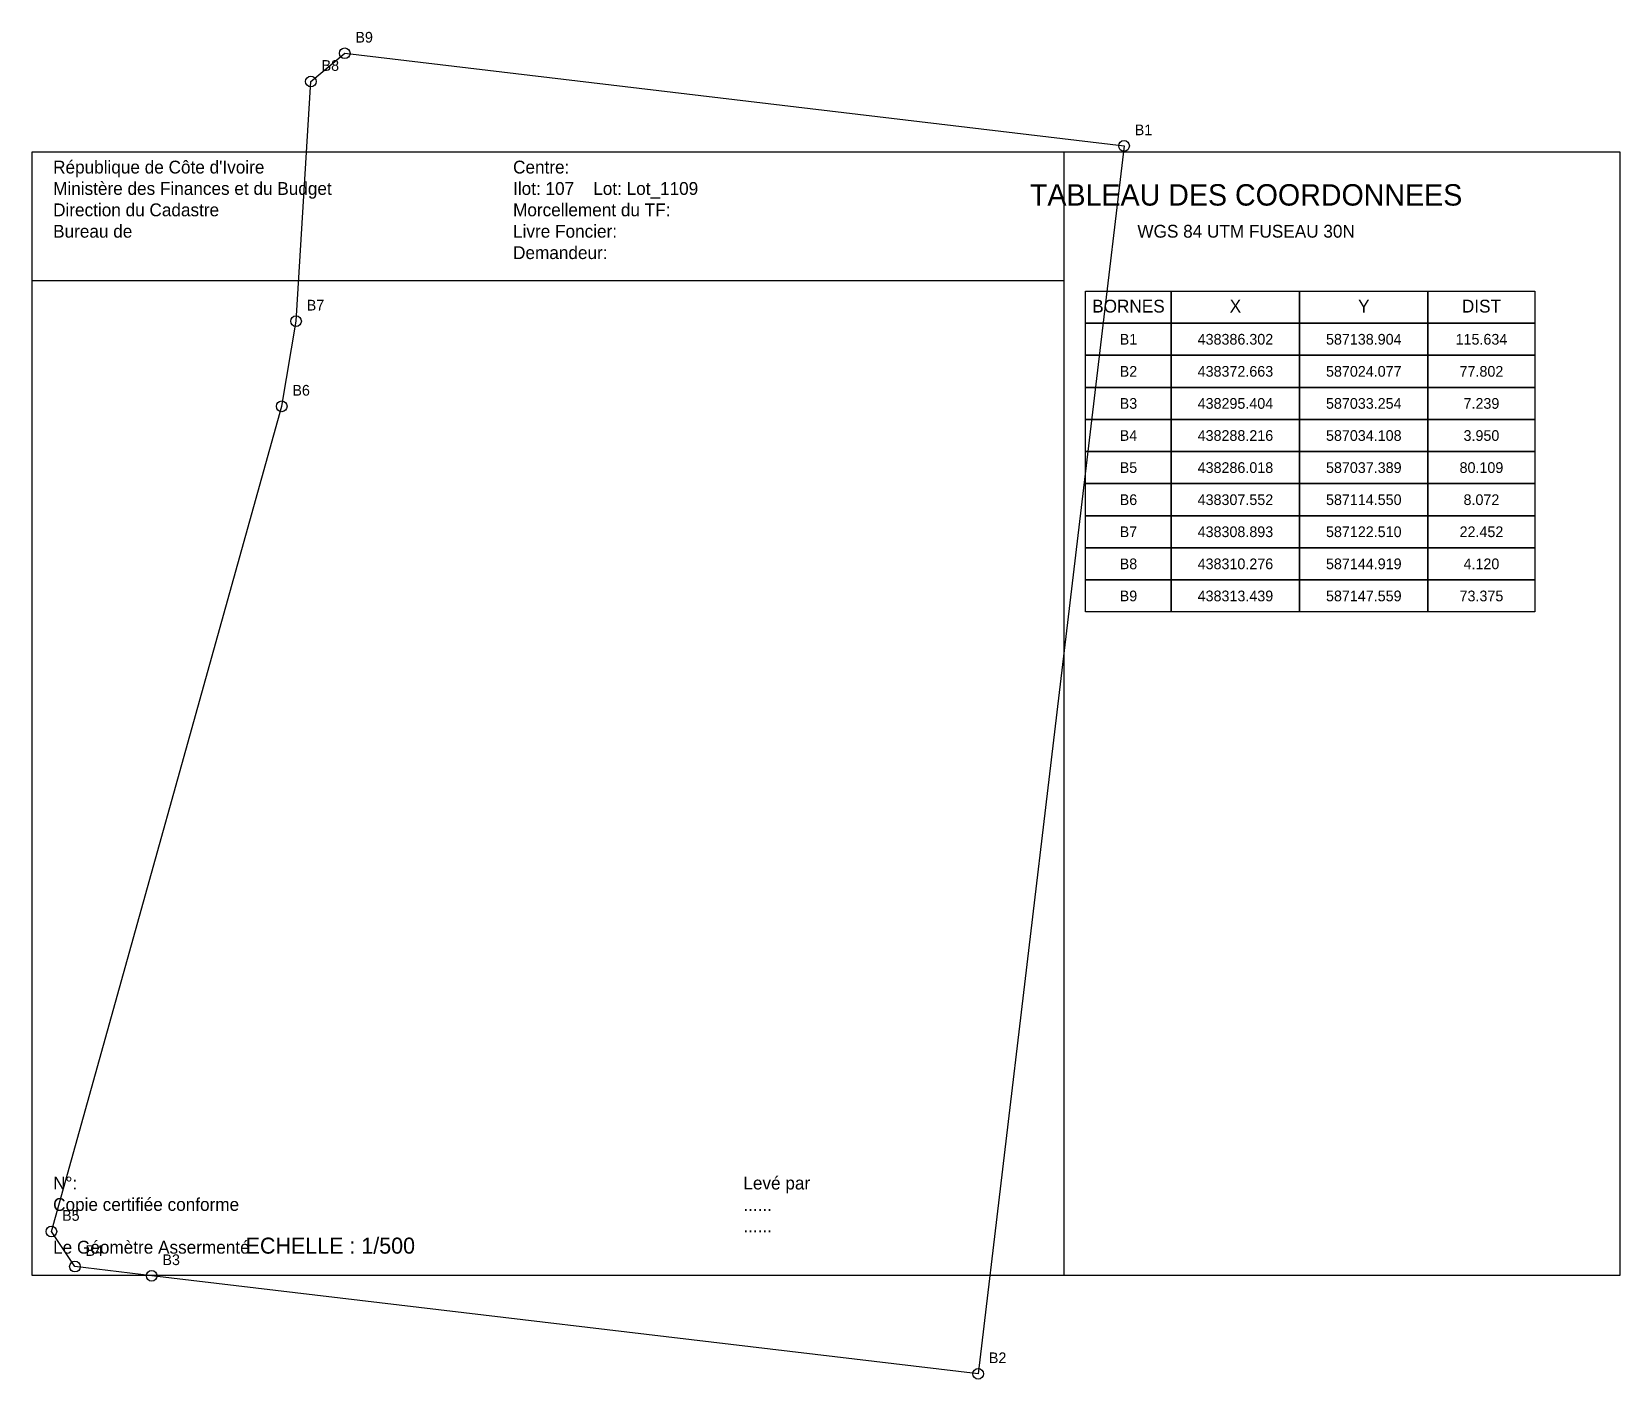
# Model space of a CAD drawing. Header units: metres. Extents: x 438284 to 438433, y 587024 to 587150.
import ezdxf
from ezdxf.enums import TextEntityAlignment as Align

# ---------------------------------------------------------------- set-up
doc = ezdxf.new("R2010")
doc.units = ezdxf.units.M
for name, color, linetype in [('BORNES', 1, 'Continuous'), ('CADRE', 7, 'Continuous'), ('PARCELLE', 1, 'Continuous'), ('TEXTES', 7, 'Continuous')]:
    doc.layers.add(name, color=color, linetype=linetype)

msp = doc.modelspace()

# ---------------------------------------------------------------- linework, layer by layer
at = {"layer": 'BORNES'}
for centre in [(438313.44, 587147.56), (438310.28, 587144.92), (438386.3, 587138.9), (438308.89, 587122.51), (438307.55, 587114.55), (438286.02, 587037.39), (438288.22, 587034.11), (438295.4, 587033.25), (438372.66, 587024.08)]:
    msp.add_circle(centre, 0.5, dxfattribs=at)
at = {"layer": 'CADRE'}
for p, q in [((438380.71, 587033.32), (438380.71, 587138.32)), ((438284.18, 587126.32), (438380.71, 587126.32))]:
    msp.add_line(p, q, dxfattribs=at)
for points in [[(438284.18, 587033.32), (438432.68, 587033.32), (438432.68, 587138.32), (438284.18, 587138.32)], [(438382.71, 587125.32), (438390.71, 587125.32), (438390.71, 587122.32), (438382.71, 587122.32)], [(438390.71, 587125.32), (438402.71, 587125.32), (438402.71, 587122.32), (438390.71, 587122.32)], [(438402.71, 587125.32), (438414.71, 587125.32), (438414.71, 587122.32), (438402.71, 587122.32)], [(438414.71, 587125.32), (438424.71, 587125.32), (438424.71, 587122.32), (438414.71, 587122.32)], [(438382.71, 587122.32), (438390.71, 587122.32), (438390.71, 587119.32), (438382.71, 587119.32)], [(438390.71, 587122.32), (438402.71, 587122.32), (438402.71, 587119.32), (438390.71, 587119.32)], [(438402.71, 587122.32), (438414.71, 587122.32), (438414.71, 587119.32), (438402.71, 587119.32)], [(438414.71, 587122.32), (438424.71, 587122.32), (438424.71, 587119.32), (438414.71, 587119.32)], [(438382.71, 587119.32), (438390.71, 587119.32), (438390.71, 587116.32), (438382.71, 587116.32)], [(438390.71, 587119.32), (438402.71, 587119.32), (438402.71, 587116.32), (438390.71, 587116.32)], [(438402.71, 587119.32), (438414.71, 587119.32), (438414.71, 587116.32), (438402.71, 587116.32)], [(438414.71, 587119.32), (438424.71, 587119.32), (438424.71, 587116.32), (438414.71, 587116.32)], [(438382.71, 587116.32), (438390.71, 587116.32), (438390.71, 587113.32), (438382.71, 587113.32)], [(438390.71, 587116.32), (438402.71, 587116.32), (438402.71, 587113.32), (438390.71, 587113.32)], [(438402.71, 587116.32), (438414.71, 587116.32), (438414.71, 587113.32), (438402.71, 587113.32)], [(438414.71, 587116.32), (438424.71, 587116.32), (438424.71, 587113.32), (438414.71, 587113.32)], [(438382.71, 587113.32), (438390.71, 587113.32), (438390.71, 587110.32), (438382.71, 587110.32)], [(438390.71, 587113.32), (438402.71, 587113.32), (438402.71, 587110.32), (438390.71, 587110.32)], [(438402.71, 587113.32), (438414.71, 587113.32), (438414.71, 587110.32), (438402.71, 587110.32)], [(438414.71, 587113.32), (438424.71, 587113.32), (438424.71, 587110.32), (438414.71, 587110.32)], [(438382.71, 587110.32), (438390.71, 587110.32), (438390.71, 587107.32), (438382.71, 587107.32)], [(438390.71, 587110.32), (438402.71, 587110.32), (438402.71, 587107.32), (438390.71, 587107.32)], [(438402.71, 587110.32), (438414.71, 587110.32), (438414.71, 587107.32), (438402.71, 587107.32)], [(438414.71, 587110.32), (438424.71, 587110.32), (438424.71, 587107.32), (438414.71, 587107.32)], [(438382.71, 587107.32), (438390.71, 587107.32), (438390.71, 587104.32), (438382.71, 587104.32)], [(438390.71, 587107.32), (438402.71, 587107.32), (438402.71, 587104.32), (438390.71, 587104.32)], [(438402.71, 587107.32), (438414.71, 587107.32), (438414.71, 587104.32), (438402.71, 587104.32)], [(438414.71, 587107.32), (438424.71, 587107.32), (438424.71, 587104.32), (438414.71, 587104.32)], [(438382.71, 587104.32), (438390.71, 587104.32), (438390.71, 587101.32), (438382.71, 587101.32)], [(438390.71, 587104.32), (438402.71, 587104.32), (438402.71, 587101.32), (438390.71, 587101.32)], [(438402.71, 587104.32), (438414.71, 587104.32), (438414.71, 587101.32), (438402.71, 587101.32)], [(438414.71, 587104.32), (438424.71, 587104.32), (438424.71, 587101.32), (438414.71, 587101.32)], [(438382.71, 587101.32), (438390.71, 587101.32), (438390.71, 587098.32), (438382.71, 587098.32)], [(438390.71, 587101.32), (438402.71, 587101.32), (438402.71, 587098.32), (438390.71, 587098.32)], [(438402.71, 587101.32), (438414.71, 587101.32), (438414.71, 587098.32), (438402.71, 587098.32)], [(438414.71, 587101.32), (438424.71, 587101.32), (438424.71, 587098.32), (438414.71, 587098.32)], [(438382.71, 587098.32), (438390.71, 587098.32), (438390.71, 587095.32), (438382.71, 587095.32)], [(438390.71, 587098.32), (438402.71, 587098.32), (438402.71, 587095.32), (438390.71, 587095.32)], [(438402.71, 587098.32), (438414.71, 587098.32), (438414.71, 587095.32), (438402.71, 587095.32)], [(438414.71, 587098.32), (438424.71, 587098.32), (438424.71, 587095.32), (438414.71, 587095.32)]]:
    msp.add_lwpolyline(points, close=True, dxfattribs=at)
at = {"layer": 'PARCELLE'}
msp.add_lwpolyline([(438386.3, 587138.9), (438372.66, 587024.08), (438295.4, 587033.25), (438288.22, 587034.11), (438286.02, 587037.39), (438307.55, 587114.55), (438308.89, 587122.51), (438310.28, 587144.92), (438313.44, 587147.56)], close=True, dxfattribs=at)

# ---------------------------------------------------------------- texts
at = {"layer": 'BORNES'}
for s, p in [('B9', (438314.44, 587148.56)), ('B8', (438311.28, 587145.92)), ('B1', (438387.3, 587139.9)), ('B7', (438309.89, 587123.51)), ('B6', (438308.55, 587115.55)), ('B5', (438287.02, 587038.39)), ('B4', (438289.22, 587035.11)), ('B3', (438296.4, 587034.25)), ('B2', (438373.66, 587025.08))]:
    msp.add_text(s, height=1, dxfattribs=at).set_placement(p)
at = {"layer": 'TEXTES'}
for s, height, p in [("République de Côte d'Ivoire", 1.2, (438286.18, 587136.32)), ('Centre: ', 1.2, (438329.18, 587136.32)), ('Ministère des Finances et du Budget', 1.2, (438286.18, 587134.32)), ('Ilot: 107    Lot: Lot_1109', 1.2, (438329.18, 587134.32)), ('Direction du Cadastre', 1.2, (438286.18, 587132.32)), ('Morcellement du TF: ', 1.2, (438329.18, 587132.32)), ('Bureau de ', 1.2, (438286.18, 587130.32)), ('Livre Foncier: ', 1.2, (438329.18, 587130.32)), ('Demandeur: ', 1.2, (438329.18, 587128.32)), ('N°: ', 1.2, (438286.18, 587041.32)), ('Levé par ', 1.2, (438350.71, 587041.32)), ('Copie certifiée conforme', 1.2, (438286.18, 587039.32)), ('......', 1.2, (438350.71, 587039.32)), ('ECHELLE : 1/500', 1.5, (438304.18, 587035.32)), ('......', 1.2, (438350.71, 587037.32)), ('Le Géomètre Assermenté', 1.2, (438286.18, 587035.32))]:
    msp.add_text(s, height=height, dxfattribs=at).set_placement(p)
for s, height, p in [('TABLEAU DES COORDONNEES', 2, (438397.71, 587133.32)), ('WGS 84 UTM FUSEAU 30N', 1.2, (438397.71, 587130.32)), ('BORNES', 1.2, (438386.71, 587123.32)), ('X', 1.2, (438396.71, 587123.32)), ('Y', 1.2, (438408.71, 587123.32)), ('DIST', 1.2, (438419.71, 587123.32)), ('B1', 1, (438386.71, 587120.32)), ('438386.302', 1, (438396.71, 587120.32)), ('587138.904', 1, (438408.71, 587120.32)), ('115.634', 1, (438419.71, 587120.32)), ('B2', 1, (438386.71, 587117.32)), ('438372.663', 1, (438396.71, 587117.32)), ('587024.077', 1, (438408.71, 587117.32)), ('77.802', 1, (438419.71, 587117.32)), ('B3', 1, (438386.71, 587114.32)), ('438295.404', 1, (438396.71, 587114.32)), ('587033.254', 1, (438408.71, 587114.32)), ('7.239', 1, (438419.71, 587114.32)), ('B4', 1, (438386.71, 587111.32)), ('438288.216', 1, (438396.71, 587111.32)), ('587034.108', 1, (438408.71, 587111.32)), ('3.950', 1, (438419.71, 587111.32)), ('B5', 1, (438386.71, 587108.32)), ('438286.018', 1, (438396.71, 587108.32)), ('587037.389', 1, (438408.71, 587108.32)), ('80.109', 1, (438419.71, 587108.32)), ('B6', 1, (438386.71, 587105.32)), ('438307.552', 1, (438396.71, 587105.32)), ('587114.550', 1, (438408.71, 587105.32)), ('8.072', 1, (438419.71, 587105.32)), ('B7', 1, (438386.71, 587102.32)), ('438308.893', 1, (438396.71, 587102.32)), ('587122.510', 1, (438408.71, 587102.32)), ('22.452', 1, (438419.71, 587102.32)), ('B8', 1, (438386.71, 587099.32)), ('438310.276', 1, (438396.71, 587099.32)), ('587144.919', 1, (438408.71, 587099.32)), ('4.120', 1, (438419.71, 587099.32)), ('B9', 1, (438386.71, 587096.32)), ('438313.439', 1, (438396.71, 587096.32)), ('587147.559', 1, (438408.71, 587096.32)), ('73.375', 1, (438419.71, 587096.32))]:
    msp.add_text(s, height=height, dxfattribs=at).set_placement(p, align=Align.CENTER)

doc.saveas('drawing.dxf')
